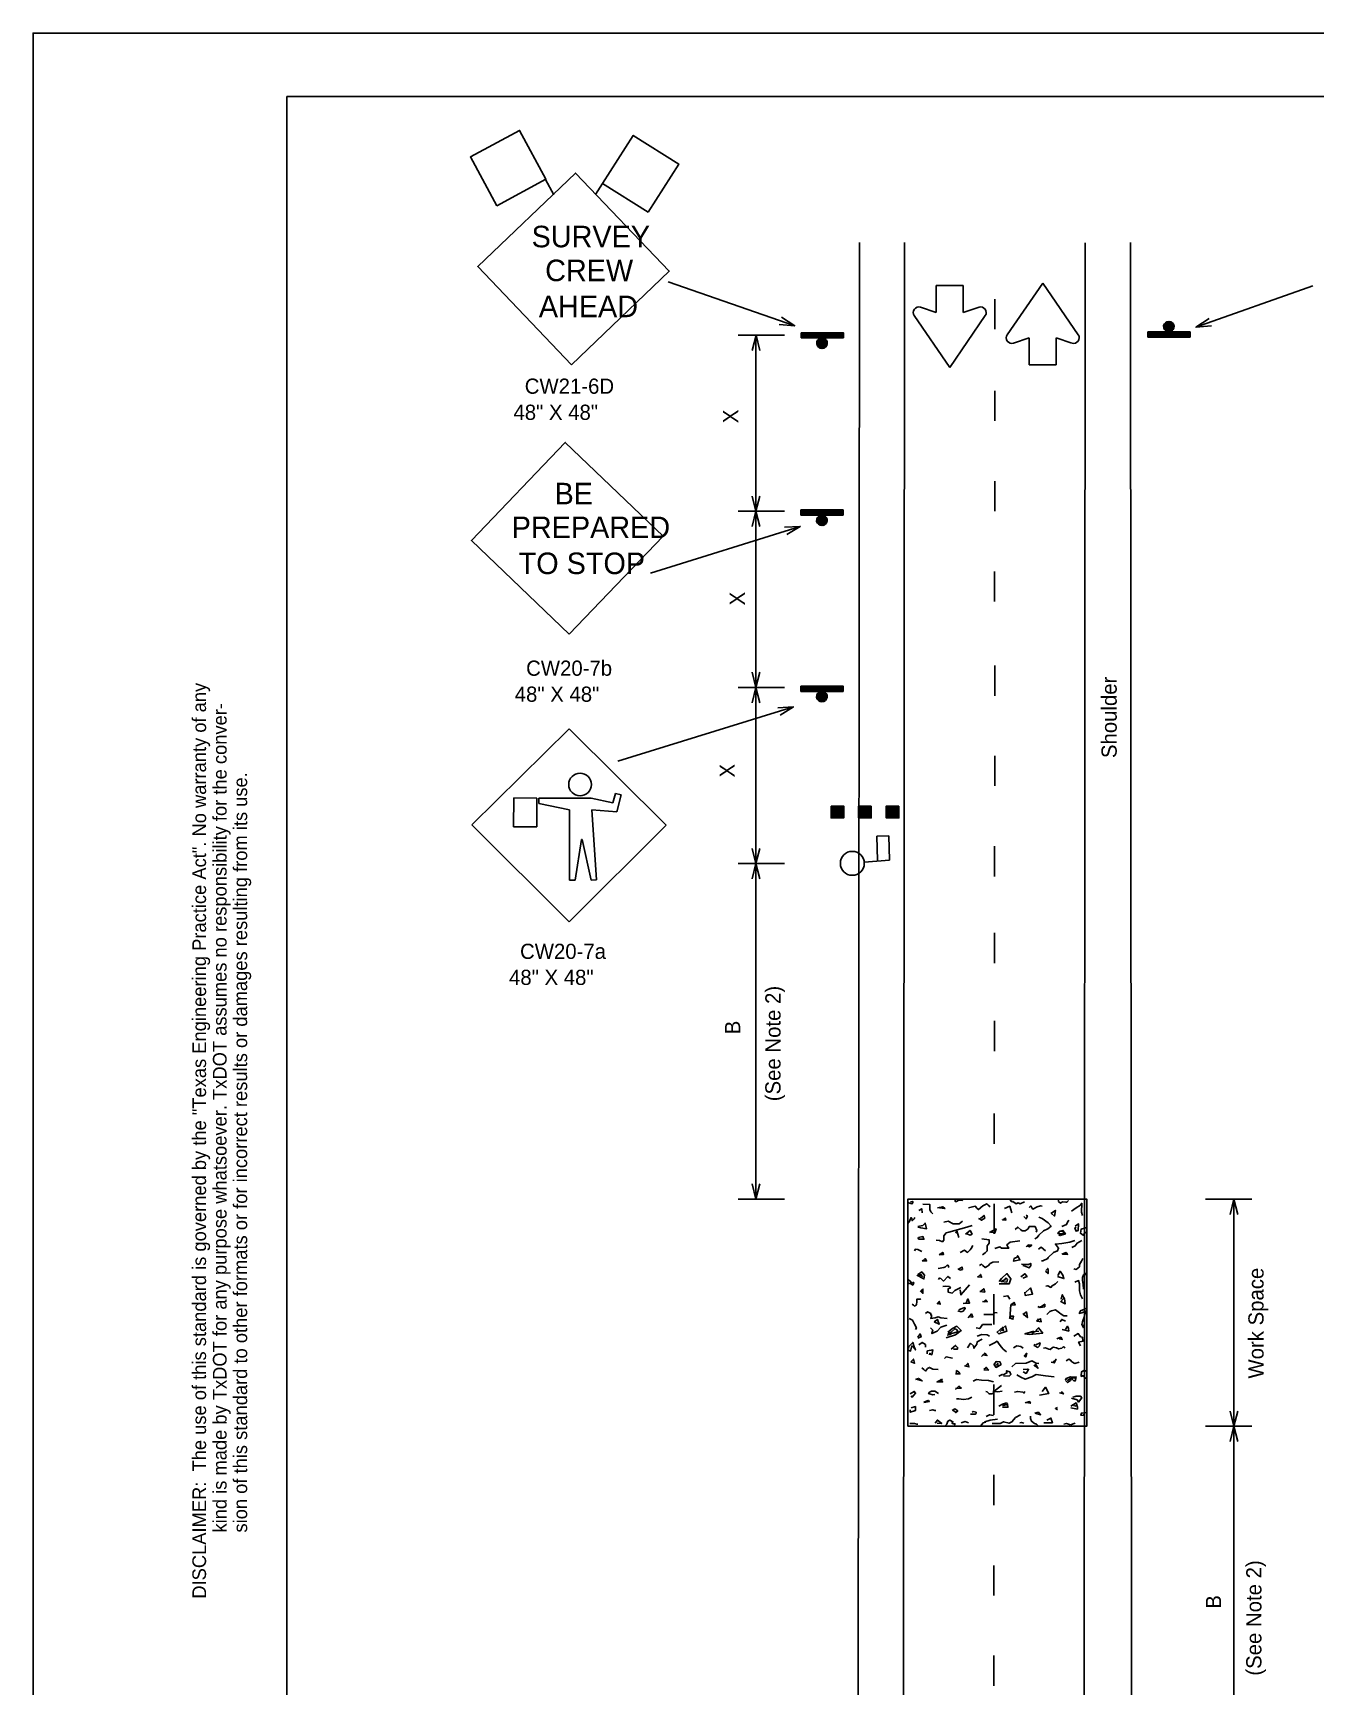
# Model space of a CAD drawing. Extents: x 0 to 29242, y 0 to 23092.
# Drawn here: x 0.15 to 10.26, y 9.17 to 22.21 of the extents above; entities that cross this region are included whole.
import ezdxf

# ---------------------------------------------------------------- set-up
doc = ezdxf.new("R2010")
doc.units = 0
doc.layers.add('D_BATCH_PLOT', color=7, linetype='Continuous')
doc.layers.add('Level 1', color=7, linetype='Continuous')

msp = doc.modelspace()

# ---------------------------------------------------------------- linework, layer by layer
at = {"layer": 'D_BATCH_PLOT'}
msp.add_lwpolyline([(0.146, 0.214), (34.146, 0.214), (34.146, 22.214), (0.146, 22.214)], close=True, dxfattribs=at)
at = {"layer": 'Level 1'}
for p, q in [((0.146, 0.214), (0.146, 22.214)), ((34.146, 22.214), (0.146, 22.214)), ((4.187, 21.06), (4.252, 20.939)), ((4.637, 21.028), (4.58, 20.942)), ((6.648, 3.661), (6.662, 20.562)), ((7.004, 3.661), (7.018, 20.562)), ((8.429, 3.66), (8.443, 20.561)), ((8.813, 3.66), (8.799, 20.562)), ((6.152, 19.906), (5.155, 20.252)), ((7.268, 20.225), (7.481, 20.225)), ((7.268, 20.225), (7.268, 20.012)), ((7.481, 20.225), (7.481, 20.012)), ((8.107, 20.243), (7.828, 19.835)), ((8.107, 20.243), (8.387, 19.835)), ((9.316, 19.895), (10.237, 20.22)), ((7.374, 19.578), (7.095, 19.986)), ((7.268, 20.012), (7.144, 20.052)), ((7.374, 19.578), (7.654, 19.986)), ((7.481, 20.012), (7.605, 20.052)), ((5.705, 19.832), (6.071, 19.832)), ((5.817, 19.712), (5.847, 19.832)), ((5.846, 18.443), (5.846, 19.832)), ((5.847, 19.832), (5.877, 19.712)), ((6.536, 19.851), (6.202, 19.851)), ((6.202, 19.851), (6.202, 19.81)), ((6.536, 19.81), (6.536, 19.851)), ((8.936, 19.817), (8.936, 19.859)), ((8.936, 19.859), (9.09, 19.859)), ((9.112, 19.859), (9.27, 19.859)), ((9.27, 19.859), (9.27, 19.817)), ((6.202, 19.81), (6.356, 19.81)), ((6.378, 19.81), (6.536, 19.81)), ((8, 19.81), (7.876, 19.77)), ((8, 19.597), (8, 19.81)), ((8.214, 19.81), (8.338, 19.77)), ((8.214, 19.597), (8.214, 19.81)), ((9.27, 19.817), (8.936, 19.817)), ((8.214, 19.597), (8, 19.597)), ((5.846, 18.443), (5.816, 18.563)), ((5.876, 18.563), (5.846, 18.443)), ((5.705, 18.443), (6.071, 18.443)), ((5.816, 18.323), (5.846, 18.443)), ((5.846, 18.443), (5.876, 18.323)), ((5.846, 17.054), (5.846, 18.443)), ((6.535, 18.454), (6.201, 18.454)), ((6.201, 18.454), (6.201, 18.412)), ((6.201, 18.412), (6.355, 18.412)), ((6.376, 18.412), (6.535, 18.412)), ((6.535, 18.412), (6.535, 18.454)), ((6.195, 18.324), (5.014, 17.955)), ((5.846, 17.054), (5.816, 17.174)), ((5.876, 17.174), (5.846, 17.054)), ((5.705, 17.054), (6.071, 17.054)), ((5.816, 16.934), (5.846, 17.054)), ((5.816, 16.934), (5.846, 17.054)), ((5.846, 17.054), (5.876, 16.934)), ((5.846, 15.665), (5.846, 17.054)), ((5.846, 17.054), (5.876, 16.934)), ((6.535, 17.065), (6.201, 17.065)), ((6.201, 17.065), (6.201, 17.023)), ((6.201, 17.023), (6.355, 17.023)), ((6.376, 17.023), (6.535, 17.023)), ((6.535, 17.023), (6.535, 17.065)), ((6.141, 16.9), (4.758, 16.474)), ((3.606, 15.971), (4.374, 16.727)), ((5.138, 15.967), (4.374, 16.727)), ((3.934, 15.955), (3.936, 16.183)), ((3.936, 16.183), (4.119, 16.182)), ((4.119, 16.182), (4.119, 15.955)), ((4.135, 16.182), (4.548, 16.181)), ((4.135, 16.138), (4.135, 16.182)), ((4.548, 16.181), (4.717, 16.144)), ((4.717, 16.144), (4.738, 16.219)), ((4.738, 16.219), (4.784, 16.208)), ((4.784, 16.208), (4.748, 16.072)), ((4.377, 16.09), (4.135, 16.138)), ((4.376, 15.535), (4.377, 16.09)), ((4.748, 16.072), (4.551, 16.089)), ((4.551, 16.089), (4.59, 15.536)), ((6.488, 16.069), (6.488, 16.056)), ((6.706, 16.069), (6.706, 16.056)), ((6.925, 16.069), (6.924, 16.056)), ((3.606, 15.971), (4.372, 15.205)), ((4.119, 15.955), (3.934, 15.955)), ((4.372, 15.205), (5.138, 15.967)), ((4.471, 15.855), (4.42, 15.535)), ((4.475, 15.855), (4.471, 15.855)), ((4.548, 15.535), (4.475, 15.855)), ((5.846, 15.665), (5.816, 15.785)), ((5.876, 15.785), (5.846, 15.665)), ((6.895, 15.883), (6.8, 15.88)), ((6.8, 15.88), (6.805, 15.69)), ((6.9, 15.693), (6.895, 15.883)), ((5.705, 15.665), (6.071, 15.665)), ((5.816, 15.545), (5.846, 15.665)), ((5.816, 15.545), (5.846, 15.665)), ((5.846, 13.019), (5.846, 15.665)), ((5.846, 15.665), (5.876, 15.545)), ((5.846, 15.665), (5.876, 15.545)), ((6.7, 15.675), (6.9, 15.692)), ((4.42, 15.535), (4.376, 15.535)), ((4.59, 15.536), (4.548, 15.535)), ((5.846, 13.019), (5.816, 13.139)), ((5.876, 13.139), (5.846, 13.019)), ((5.705, 13.019), (6.071, 13.019)), ((9.756, 13.019), (9.39, 13.019)), ((9.585, 12.899), (9.615, 13.019)), ((9.615, 11.228), (9.615, 13.019)), ((9.615, 13.019), (9.645, 12.899)), ((9.615, 11.228), (9.585, 11.348)), ((9.645, 11.348), (9.615, 11.228)), ((9.756, 11.228), (9.39, 11.228)), ((9.585, 11.108), (9.615, 11.228)), ((9.615, 11.228), (9.615, 8.368)), ((9.615, 11.228), (9.645, 11.108))]:
    msp.add_line(p, q, dxfattribs=at)
for points in [[(2.146, 21.714), (33.646, 21.714), (33.646, 0.714), (2.146, 0.714)], [(3.802, 20.853), (4.19, 21.062), (3.982, 21.447), (3.594, 21.238)], [(4.996, 20.801), (4.637, 21.028), (4.879, 21.408), (5.237, 21.181)], [(4.392, 19.599), (3.652, 20.373), (4.423, 21.111), (5.163, 20.337)], [(4.374, 17.474), (5.114, 18.248), (4.342, 18.986), (3.602, 18.212)], [(6.439, 16.118), (6.439, 16.025), (6.538, 16.025), (6.538, 16.118)], [(6.755, 16.118), (6.755, 16.025), (6.656, 16.025), (6.656, 16.118)], [(6.973, 16.118), (6.973, 16.025), (6.874, 16.025), (6.874, 16.118)], [(7.045, 11.228), (7.045, 13.019), (8.454, 13.019), (8.454, 11.228)]]:
    msp.add_lwpolyline(points, close=True, dxfattribs=at)
for points in [[(7.729, 19.88), (7.729, 20.117)], [(6.048, 19.973), (6.152, 19.906), (6.028, 19.917)], [(9.439, 19.906), (9.316, 19.895), (9.419, 19.963)], [(6.202, 19.85), (6.272, 19.81)], [(6.202, 19.842), (6.257, 19.81)], [(6.202, 19.833), (6.242, 19.81)], [(6.202, 19.824), (6.227, 19.81)], [(6.215, 19.851), (6.287, 19.81)], [(6.23, 19.851), (6.302, 19.81)], [(6.245, 19.851), (6.317, 19.81)], [(6.26, 19.851), (6.332, 19.81)], [(6.275, 19.851), (6.347, 19.81)], [(6.29, 19.851), (6.406, 19.784)], [(6.305, 19.851), (6.398, 19.798)], [(6.32, 19.851), (6.392, 19.81)], [(6.335, 19.851), (6.407, 19.81)], [(6.35, 19.851), (6.422, 19.81)], [(6.365, 19.851), (6.437, 19.81)], [(6.38, 19.851), (6.452, 19.81)], [(6.395, 19.851), (6.467, 19.81)], [(6.409, 19.851), (6.482, 19.81)], [(6.424, 19.851), (6.497, 19.81)], [(6.439, 19.851), (6.512, 19.81)], [(6.454, 19.851), (6.527, 19.81)], [(6.469, 19.851), (6.536, 19.813)], [(6.484, 19.851), (6.536, 19.822)], [(6.499, 19.851), (6.536, 19.83)], [(6.514, 19.851), (6.536, 19.839)], [(6.529, 19.851), (6.536, 19.848)], [(8.936, 19.818), (9.007, 19.859)], [(8.936, 19.827), (8.992, 19.859)], [(8.936, 19.835), (8.977, 19.859)], [(8.936, 19.844), (8.962, 19.859)], [(8.936, 19.853), (8.947, 19.859)], [(8.949, 19.817), (9.022, 19.859)], [(8.964, 19.817), (9.037, 19.859)], [(8.979, 19.817), (9.052, 19.859)], [(8.994, 19.817), (9.067, 19.859)], [(9.009, 19.817), (9.082, 19.859)], [(9.024, 19.817), (9.141, 19.884)], [(9.039, 19.817), (9.132, 19.871)], [(9.054, 19.817), (9.126, 19.859)], [(9.06, 19.898), (9.123, 19.935)], [(9.061, 19.907), (9.115, 19.938)], [(9.061, 19.89), (9.13, 19.93)], [(9.063, 19.883), (9.135, 19.924)], [(9.064, 19.918), (9.104, 19.941)], [(9.067, 19.876), (9.139, 19.918)], [(9.069, 19.817), (9.141, 19.859)], [(9.071, 19.87), (9.142, 19.911)], [(9.077, 19.865), (9.143, 19.903)], [(9.084, 19.817), (9.156, 19.859)], [(9.085, 19.861), (9.143, 19.894)], [(9.099, 19.817), (9.171, 19.859)], [(9.114, 19.817), (9.186, 19.859)], [(9.129, 19.817), (9.201, 19.859)], [(9.144, 19.817), (9.216, 19.859)], [(9.159, 19.817), (9.231, 19.859)], [(9.174, 19.817), (9.246, 19.859)], [(9.189, 19.817), (9.261, 19.859)], [(9.204, 19.817), (9.27, 19.855)], [(9.219, 19.817), (9.27, 19.847)], [(9.234, 19.817), (9.27, 19.838)], [(9.249, 19.817), (9.27, 19.829)], [(6.202, 19.816), (6.212, 19.81)], [(6.326, 19.77), (6.389, 19.734)], [(6.326, 19.761), (6.381, 19.73)], [(6.327, 19.778), (6.395, 19.739)], [(6.329, 19.786), (6.4, 19.744)], [(6.33, 19.75), (6.369, 19.728)], [(6.332, 19.792), (6.404, 19.751)], [(6.337, 19.798), (6.407, 19.758)], [(6.343, 19.803), (6.409, 19.765)], [(6.351, 19.808), (6.409, 19.774)], [(9.264, 19.817), (9.27, 19.821)], [(7.729, 19.156), (7.729, 19.394)], [(7.729, 18.444), (7.729, 18.681)], [(6.201, 18.453), (6.271, 18.412)], [(6.201, 18.444), (6.256, 18.412)], [(6.201, 18.435), (6.241, 18.412)], [(6.201, 18.427), (6.226, 18.412)], [(6.201, 18.418), (6.211, 18.412)], [(6.214, 18.454), (6.286, 18.412)], [(6.229, 18.454), (6.301, 18.412)], [(6.244, 18.454), (6.316, 18.412)], [(6.259, 18.454), (6.331, 18.412)], [(6.274, 18.454), (6.346, 18.412)], [(6.289, 18.454), (6.405, 18.387)], [(6.304, 18.454), (6.397, 18.4)], [(6.319, 18.454), (6.391, 18.412)], [(6.331, 18.395), (6.403, 18.353)], [(6.334, 18.454), (6.406, 18.412)], [(6.336, 18.4), (6.406, 18.36)], [(6.342, 18.406), (6.408, 18.368)], [(6.349, 18.454), (6.421, 18.412)], [(6.349, 18.41), (6.407, 18.376)], [(6.363, 18.454), (6.436, 18.412)], [(6.378, 18.454), (6.451, 18.412)], [(6.393, 18.454), (6.466, 18.412)], [(6.408, 18.454), (6.481, 18.412)], [(6.423, 18.454), (6.495, 18.412)], [(6.438, 18.454), (6.51, 18.412)], [(6.453, 18.454), (6.526, 18.412)], [(6.468, 18.454), (6.535, 18.415)], [(6.483, 18.454), (6.535, 18.424)], [(6.498, 18.454), (6.535, 18.433)], [(6.513, 18.454), (6.535, 18.441)], [(6.528, 18.454), (6.535, 18.45)], [(6.071, 18.317), (6.195, 18.324), (6.089, 18.259)], [(6.324, 18.372), (6.388, 18.336)], [(6.325, 18.381), (6.394, 18.341)], [(6.325, 18.363), (6.379, 18.332)], [(6.328, 18.388), (6.399, 18.347)], [(6.329, 18.353), (6.368, 18.33)], [(7.728, 17.731), (7.728, 17.969)], [(7.729, 16.989), (7.729, 17.227)], [(6.201, 17.064), (6.271, 17.023)], [(6.201, 17.055), (6.256, 17.023)], [(6.201, 17.046), (6.241, 17.023)], [(6.201, 17.038), (6.226, 17.023)], [(6.201, 17.029), (6.211, 17.023)], [(6.214, 17.065), (6.286, 17.023)], [(6.229, 17.065), (6.301, 17.023)], [(6.244, 17.065), (6.316, 17.023)], [(6.259, 17.065), (6.331, 17.023)], [(6.274, 17.065), (6.346, 17.023)], [(6.289, 17.065), (6.405, 16.998)], [(6.304, 17.065), (6.397, 17.011)], [(6.319, 17.065), (6.391, 17.023)], [(6.324, 16.983), (6.388, 16.947)], [(6.325, 16.992), (6.394, 16.952)], [(6.325, 16.974), (6.379, 16.943)], [(6.328, 16.999), (6.399, 16.958)], [(6.329, 16.964), (6.368, 16.941)], [(6.331, 17.006), (6.403, 16.964)], [(6.334, 17.065), (6.406, 17.023)], [(6.336, 17.011), (6.406, 16.971)], [(6.342, 17.017), (6.408, 16.979)], [(6.349, 17.065), (6.421, 17.023)], [(6.349, 17.021), (6.407, 16.987)], [(6.363, 17.065), (6.436, 17.023)], [(6.378, 17.065), (6.451, 17.023)], [(6.393, 17.065), (6.466, 17.023)], [(6.408, 17.065), (6.481, 17.023)], [(6.423, 17.065), (6.495, 17.023)], [(6.438, 17.065), (6.51, 17.023)], [(6.453, 17.065), (6.526, 17.023)], [(6.468, 17.065), (6.535, 17.026)], [(6.483, 17.065), (6.535, 17.035)], [(6.498, 17.065), (6.535, 17.044)], [(6.513, 17.065), (6.535, 17.052)], [(6.528, 17.065), (6.535, 17.061)], [(6.018, 16.893), (6.141, 16.9), (6.036, 16.836)], [(7.729, 16.277), (7.729, 16.514)], [(6.439, 16.115), (6.491, 16.025)], [(6.439, 16.096), (6.48, 16.025)], [(6.439, 16.077), (6.469, 16.025)], [(6.439, 16.058), (6.458, 16.025)], [(6.449, 16.118), (6.502, 16.025)], [(6.46, 16.118), (6.513, 16.025)], [(6.47, 16.118), (6.524, 16.025)], [(6.481, 16.118), (6.535, 16.025)], [(6.492, 16.118), (6.538, 16.039)], [(6.503, 16.118), (6.538, 16.058)], [(6.514, 16.118), (6.538, 16.077)], [(6.525, 16.118), (6.538, 16.096)], [(6.536, 16.118), (6.538, 16.115)], [(6.658, 16.118), (6.656, 16.115)], [(6.669, 16.118), (6.656, 16.096)], [(6.68, 16.118), (6.656, 16.077)], [(6.691, 16.118), (6.656, 16.058)], [(6.702, 16.118), (6.656, 16.039)], [(6.713, 16.118), (6.659, 16.025)], [(6.724, 16.118), (6.67, 16.025)], [(6.735, 16.118), (6.681, 16.025)], [(6.746, 16.118), (6.692, 16.025)], [(6.755, 16.115), (6.703, 16.025)], [(6.755, 16.096), (6.714, 16.025)], [(6.755, 16.077), (6.725, 16.025)], [(6.755, 16.058), (6.736, 16.025)], [(6.876, 16.118), (6.874, 16.115)], [(6.887, 16.118), (6.874, 16.096)], [(6.898, 16.118), (6.874, 16.077)], [(6.909, 16.118), (6.874, 16.058)], [(6.92, 16.118), (6.874, 16.039)], [(6.931, 16.118), (6.877, 16.025)], [(6.942, 16.118), (6.888, 16.025)], [(6.953, 16.118), (6.899, 16.025)], [(6.964, 16.118), (6.91, 16.025)], [(6.973, 16.115), (6.921, 16.025)], [(6.973, 16.096), (6.932, 16.025)], [(6.973, 16.077), (6.943, 16.025)], [(6.973, 16.058), (6.954, 16.025)], [(6.439, 16.039), (6.447, 16.025)], [(6.755, 16.039), (6.747, 16.025)], [(6.973, 16.039), (6.965, 16.025)], [(7.728, 15.564), (7.728, 15.802)], [(7.726, 14.881), (7.726, 15.119)], [(7.726, 14.187), (7.726, 14.425)], [(7.724, 13.456), (7.725, 13.694)], [(7.049, 12.99), (7.077, 12.981), (7.083, 12.994), (7.083, 13.001), (7.066, 12.997)], [(7.131, 12.93), (7.154, 12.943), (7.157, 12.91)], [(7.24, 12.903), (7.226, 12.919), (7.217, 12.937), (7.217, 12.97), (7.217, 12.977), (7.163, 12.979)], [(7.277, 12.95), (7.319, 12.959), (7.336, 12.945), (7.294, 12.95)], [(7.416, 13.017), (7.416, 13.001), (7.428, 13.001), (7.434, 13.003), (7.442, 13.01), (7.471, 13.008), (7.479, 13.017)], [(7.522, 12.95), (7.576, 12.963), (7.591, 12.945), (7.602, 12.937), (7.636, 12.965), (7.668, 12.983), (7.676, 12.972), (7.693, 12.957)], [(7.724, 12.744), (7.724, 12.981)], [(7.805, 12.945), (7.847, 12.963), (7.864, 12.912)], [(7.847, 13.017), (7.865, 12.997), (7.873, 13.001), (7.899, 12.983), (7.913, 12.99), (7.93, 12.983), (7.965, 12.997)], [(8.001, 12.952), (8.013, 12.965), (8.021, 12.95), (8.03, 12.939), (8.064, 12.959), (8.09, 12.965), (8.104, 12.963)], [(8.172, 12.905), (8.207, 12.93), (8.201, 12.885), (8.176, 12.905)], [(8.23, 13.021), (8.233, 13.001), (8.247, 12.988), (8.264, 12.997), (8.29, 12.994), (8.298, 12.994), (8.31, 13.008)], [(8.335, 12.923), (8.372, 12.95), (8.404, 12.972), (8.415, 12.986), (8.412, 12.917), (8.421, 12.89)], [(7.043, 12.823), (7.049, 12.834), (7.06, 12.848), (7.06, 12.85), (7.069, 12.874), (7.074, 12.868), (7.077, 12.848), (7.094, 12.863), (7.1, 12.874)], [(7.123, 12.803), (7.163, 12.812), (7.18, 12.83), (7.191, 12.785), (7.146, 12.792), (7.123, 12.797)], [(7.268, 12.696), (7.294, 12.692), (7.316, 12.683), (7.328, 12.696), (7.328, 12.73), (7.345, 12.752), (7.368, 12.759), (7.508, 12.799), (7.508, 12.797), (7.551, 12.81)], [(7.328, 12.837), (7.362, 12.845), (7.402, 12.823), (7.448, 12.825), (7.474, 12.845)], [(7.616, 12.865), (7.645, 12.89), (7.65, 12.87), (7.625, 12.852), (7.608, 12.863), (7.602, 12.865)], [(7.688, 12.757), (7.739, 12.785), (7.73, 12.752), (7.702, 12.759)], [(7.796, 12.859), (7.813, 12.87), (7.816, 12.852), (7.79, 12.856), (7.79, 12.859)], [(7.89, 12.779), (7.91, 12.799), (7.936, 12.777), (7.944, 12.77), (7.97, 12.77), (7.993, 12.785), (8.001, 12.803), (8.047, 12.803), (8.061, 12.772), (8.056, 12.759)], [(7.959, 12.883), (7.976, 12.863), (7.987, 12.885), (7.976, 12.892)], [(8.044, 12.705), (8.064, 12.716), (8.078, 12.736), (8.113, 12.77), (8.147, 12.785), (8.173, 12.805), (8.15, 12.832), (8.104, 12.865), (8.078, 12.876)], [(8.258, 12.803), (8.295, 12.819), (8.304, 12.837), (8.312, 12.852)], [(8.364, 12.805), (8.39, 12.823), (8.387, 12.772), (8.37, 12.765), (8.361, 12.79), (8.37, 12.799)], [(8.455, 12.794), (8.41, 12.781), (8.404, 12.75), (8.427, 12.734), (8.447, 12.761)], [(7.128, 12.716), (7.163, 12.723), (7.171, 12.703), (7.131, 12.703), (7.123, 12.716)], [(7.422, 12.75), (7.431, 12.77), (7.445, 12.716)], [(7.456, 12.597), (7.491, 12.616), (7.513, 12.599), (7.534, 12.619), (7.542, 12.63), (7.556, 12.652)], [(7.499, 12.743), (7.534, 12.772), (7.551, 12.743), (7.534, 12.736), (7.508, 12.745)], [(7.628, 12.705), (7.685, 12.699), (7.685, 12.672), (7.67, 12.65), (7.67, 12.61), (7.654, 12.596), (7.633, 12.579)], [(7.73, 12.63), (7.77, 12.643), (7.782, 12.632), (7.839, 12.632), (7.833, 12.643), (7.825, 12.659), (7.85, 12.679), (7.927, 12.69)], [(7.976, 12.643), (7.993, 12.659), (8.021, 12.656), (8.004, 12.643), (7.984, 12.65)], [(8.098, 12.532), (8.107, 12.532), (8.147, 12.552), (8.15, 12.559), (8.193, 12.599), (8.224, 12.61), (8.233, 12.632), (8.207, 12.665), (8.258, 12.67), (8.321, 12.679), (8.361, 12.692)], [(8.224, 12.745), (8.244, 12.765), (8.267, 12.772), (8.287, 12.745), (8.244, 12.732), (8.233, 12.739)], [(8.25, 12.743), (8.227, 12.752), (8.241, 12.765), (8.267, 12.763), (8.284, 12.75), (8.244, 12.745)], [(8.338, 12.637), (8.364, 12.65), (8.378, 12.672), (8.415, 12.692)], [(7.097, 12.61), (7.105, 12.625), (7.123, 12.623), (7.154, 12.605)], [(7.157, 12.53), (7.18, 12.55), (7.191, 12.532), (7.165, 12.532), (7.157, 12.532)], [(7.291, 12.579), (7.319, 12.599), (7.325, 12.583), (7.291, 12.583)], [(7.61, 12.496), (7.625, 12.505), (7.636, 12.496), (7.653, 12.479), (7.676, 12.492), (7.693, 12.51), (7.713, 12.523), (7.762, 12.525)], [(7.902, 12.559), (7.91, 12.572), (7.927, 12.539), (7.876, 12.53), (7.882, 12.55), (7.91, 12.563)], [(8.073, 12.625), (8.096, 12.639), (8.13, 12.612)], [(8.258, 12.585), (8.292, 12.599), (8.304, 12.583), (8.267, 12.585)], [(8.353, 12.47), (8.37, 12.465), (8.398, 12.485), (8.398, 12.503), (8.412, 12.53), (8.424, 12.55)], [(7.123, 12.425), (7.154, 12.445), (7.174, 12.419), (7.171, 12.39), (7.114, 12.419)], [(7.128, 12.416), (7.148, 12.425), (7.157, 12.41), (7.148, 12.416), (7.131, 12.419)], [(7.282, 12.472), (7.328, 12.479), (7.342, 12.485), (7.345, 12.49), (7.354, 12.499), (7.362, 12.496), (7.368, 12.479)], [(7.285, 12.385), (7.291, 12.396), (7.303, 12.392), (7.32, 12.376), (7.325, 12.372), (7.36, 12.41), (7.38, 12.392)], [(7.439, 12.465), (7.471, 12.483), (7.474, 12.465), (7.456, 12.459), (7.448, 12.47)], [(7.593, 12.403), (7.616, 12.425), (7.625, 12.403), (7.593, 12.405)], [(7.765, 12.37), (7.782, 12.392), (7.825, 12.432), (7.856, 12.39), (7.842, 12.35), (7.765, 12.352)], [(7.805, 12.376), (7.813, 12.392), (7.816, 12.396), (7.83, 12.385), (7.825, 12.365), (7.779, 12.37), (7.805, 12.383)], [(7.936, 12.405), (7.967, 12.43), (7.984, 12.41), (7.95, 12.396)], [(7.95, 12.496), (7.962, 12.492), (8.001, 12.476), (8.013, 12.496), (8.013, 12.512), (7.996, 12.503), (7.97, 12.503), (7.941, 12.505)], [(8.133, 12.457), (8.147, 12.472), (8.15, 12.459), (8.15, 12.432), (8.13, 12.45)], [(8.227, 12.416), (8.244, 12.45), (8.267, 12.419), (8.275, 12.392), (8.224, 12.41)], [(8.455, 12.414), (8.444, 12.436), (8.429, 12.421), (8.421, 12.401), (8.421, 12.376), (8.427, 12.347), (8.429, 12.31)], [(7.049, 12.383), (7.066, 12.37), (7.074, 12.354), (7.086, 12.363), (7.091, 12.356), (7.083, 12.341), (7.066, 12.354), (7.051, 12.356), (7.049, 12.347)], [(7.146, 12.29), (7.163, 12.31), (7.163, 12.276), (7.14, 12.296)], [(7.319, 12.33), (7.342, 12.332), (7.371, 12.33), (7.379, 12.319), (7.362, 12.312), (7.362, 12.285), (7.394, 12.278), (7.414, 12.299), (7.462, 12.323)], [(7.456, 12.303), (7.462, 12.263), (7.531, 12.343)], [(7.616, 12.29), (7.642, 12.312), (7.65, 12.285), (7.611, 12.29)], [(7.723, 12.031), (7.723, 12.269)], [(7.967, 12.278), (8.01, 12.319), (8.027, 12.27), (7.97, 12.259), (7.967, 12.285)], [(8.133, 12.332), (8.147, 12.336), (8.172, 12.323), (8.181, 12.336), (8.207, 12.35), (8.227, 12.37)], [(8.253, 12.23), (8.261, 12.265), (8.278, 12.232), (8.284, 12.192), (8.249, 12.212), (8.275, 12.238)], [(8.361, 12.365), (8.39, 12.376), (8.398, 12.352), (8.398, 12.323), (8.398, 12.296), (8.406, 12.263), (8.421, 12.232)], [(7.077, 12.19), (7.088, 12.183), (7.097, 12.176), (7.111, 12.185), (7.114, 12.212), (7.114, 12.23), (7.14, 12.23), (7.146, 12.232)], [(7.182, 12.116), (7.2, 12.13), (7.225, 12.118), (7.225, 12.105), (7.231, 12.105), (7.231, 12.092), (7.225, 12.078), (7.26, 12.083), (7.282, 12.09), (7.303, 12.083), (7.354, 12.078)], [(7.274, 12.19), (7.291, 12.212), (7.299, 12.19), (7.277, 12.196)], [(7.439, 12.139), (7.465, 12.13), (7.479, 12.136), (7.496, 12.156), (7.491, 12.163), (7.445, 12.145)], [(7.505, 12.199), (7.517, 12.232), (7.531, 12.199), (7.479, 12.196)], [(7.642, 12.21), (7.659, 12.223), (7.67, 12.21), (7.633, 12.212)], [(7.799, 12.25), (7.833, 12.256), (7.847, 12.23)], [(7.842, 12.083), (7.873, 12.072), (7.876, 12.096), (7.859, 12.096), (7.847, 12.078), (7.856, 12.185), (7.882, 12.205), (7.89, 12.183), (7.859, 12.185)], [(7.95, 12.11), (7.979, 12.13), (7.987, 12.085), (7.959, 12.11)], [(8.073, 12.163), (8.098, 12.172), (8.124, 12.19), (8.124, 12.17), (8.087, 12.163), (8.07, 12.172)], [(8.141, 12.11), (8.164, 12.132), (8.176, 12.139), (8.207, 12.145), (8.241, 12.123), (8.253, 12.112), (8.275, 12.098), (8.301, 12.098)], [(8.455, 12.159), (8.404, 12.138), (8.395, 12.118), (8.415, 12.123), (8.447, 12.136), (8.441, 12.116), (8.438, 12.096), (8.421, 12.052), (8.415, 12.029), (8.424, 12.016), (8.429, 12.005), (8.438, 12.043), (8.438, 12.058)], [(7.054, 12.078), (7.08, 12.065), (7.097, 12.032), (7.111, 12.003), (7.103, 11.99)], [(7.223, 12.005), (7.24, 11.985), (7.234, 11.963), (7.234, 11.958), (7.274, 11.978), (7.303, 12.01), (7.351, 12.025)], [(7.251, 12.052), (7.277, 12.07), (7.291, 12.032), (7.251, 12.052)], [(7.359, 11.97), (7.397, 11.999), (7.431, 12.016), (7.465, 11.983), (7.42, 11.95), (7.345, 11.925)], [(7.519, 12.083), (7.545, 12.114), (7.556, 12.087), (7.537, 12.09)], [(7.582, 12.005), (7.611, 11.998), (7.633, 12.029), (7.676, 12.029), (7.705, 12.029)], [(7.642, 12.11), (7.693, 12.11), (7.719, 12.11), (7.727, 12.125), (7.748, 12.123)], [(7.79, 11.999), (7.813, 12.019), (7.825, 11.978), (7.762, 11.956), (7.748, 11.97), (7.796, 12.012)], [(8.053, 11.983), (8.073, 12.005), (8.096, 11.978), (8.107, 11.963), (8.004, 11.952), (7.967, 11.956), (8.036, 11.978)], [(8.064, 12.063), (8.09, 12.076), (8.096, 12.052), (8.061, 12.056), (8.073, 12.076)], [(8.244, 12.052), (8.258, 12.07), (8.287, 12.056)], [(8.287, 11.992), (8.304, 12.016), (8.31, 11.998), (8.312, 11.978), (8.261, 11.99)], [(7.043, 11.83), (7.066, 11.821), (7.074, 11.861), (7.103, 11.83), (7.094, 11.854), (7.083, 11.889), (7.051, 11.856), (7.049, 11.841)], [(7.123, 11.93), (7.14, 11.956), (7.148, 11.932), (7.123, 11.923)], [(7.131, 11.869), (7.157, 11.889), (7.182, 11.872), (7.182, 11.852)], [(7.36, 11.956), (7.385, 11.97), (7.414, 11.996), (7.428, 11.99), (7.437, 11.978), (7.437, 11.972), (7.388, 11.958), (7.377, 11.952), (7.354, 11.945)], [(7.514, 11.847), (7.539, 11.883), (7.562, 11.861), (7.565, 11.843), (7.588, 11.876), (7.591, 11.894), (7.631, 11.914)], [(7.591, 11.938), (7.628, 11.952), (7.67, 11.95), (7.688, 11.938)], [(7.685, 11.865), (7.727, 11.885), (7.748, 11.898), (7.765, 11.876), (7.782, 11.852), (7.796, 11.836), (7.821, 11.816)], [(7.773, 11.976), (7.788, 11.992), (7.79, 11.996), (7.796, 11.996), (7.799, 11.985), (7.799, 11.983), (7.788, 11.985)], [(8.021, 11.958), (8.039, 11.972), (8.061, 11.978), (8.064, 11.978), (8.078, 11.976)], [(8.053, 11.869), (8.087, 11.885), (8.082, 11.863), (8.07, 11.849), (8.039, 11.865), (8.044, 11.876)], [(8.218, 11.916), (8.249, 11.93), (8.261, 11.912), (8.236, 11.918)], [(8.353, 11.938), (8.387, 11.958), (8.406, 11.932), (8.421, 11.93), (8.424, 11.898), (8.39, 11.892), (8.406, 11.863)], [(7.068, 11.736), (7.088, 11.758), (7.097, 11.725), (7.068, 11.736)], [(7.214, 11.792), (7.217, 11.803), (7.223, 11.796), (7.234, 11.792), (7.242, 11.83), (7.2, 11.823), (7.197, 11.818), (7.197, 11.803), (7.197, 11.798)], [(7.334, 11.763), (7.345, 11.776), (7.397, 11.765)], [(7.385, 11.836), (7.42, 11.865), (7.436, 11.849), (7.436, 11.836), (7.405, 11.836)], [(7.625, 11.778), (7.65, 11.805), (7.668, 11.785), (7.633, 11.79)], [(7.722, 11.712), (7.739, 11.738), (7.77, 11.736), (7.779, 11.716), (7.739, 11.692), (7.731, 11.703), (7.722, 11.712)], [(7.864, 11.696), (7.893, 11.723), (7.976, 11.725), (8.021, 11.743), (8.056, 11.725), (8.078, 11.723)], [(7.876, 11.845), (7.902, 11.863), (7.936, 11.856), (7.953, 11.843)], [(7.965, 11.783), (7.982, 11.803), (7.973, 11.774), (7.965, 11.781), (7.965, 11.783)], [(8.113, 11.843), (8.13, 11.845), (8.155, 11.836), (8.167, 11.832), (8.181, 11.845), (8.19, 11.852), (8.215, 11.845), (8.233, 11.838), (8.258, 11.843), (8.27, 11.856), (8.275, 11.852), (8.284, 11.845)], [(8.187, 11.734), (8.213, 11.756), (8.198, 11.727), (8.173, 11.734)], [(8.292, 11.743), (8.312, 11.756), (8.327, 11.75), (8.338, 11.736), (8.361, 11.723), (8.395, 11.732)], [(7.154, 11.689), (7.171, 11.676), (7.182, 11.663), (7.2, 11.683), (7.214, 11.692), (7.242, 11.678), (7.282, 11.676)], [(7.425, 11.636), (7.428, 11.667), (7.445, 11.654), (7.454, 11.641), (7.425, 11.641)], [(7.499, 11.703), (7.516, 11.723), (7.525, 11.696), (7.491, 11.705)], [(7.642, 11.676), (7.662, 11.692), (7.679, 11.669), (7.642, 11.672)], [(7.745, 11.712), (7.753, 11.723), (7.753, 11.716), (7.753, 11.709), (7.736, 11.712)], [(7.762, 11.623), (7.788, 11.636), (7.796, 11.632), (7.825, 11.649), (7.822, 11.665), (7.847, 11.656), (7.856, 11.636), (7.842, 11.623), (7.799, 11.625)], [(7.902, 11.632), (7.936, 11.616), (7.97, 11.598), (8.021, 11.618), (8.056, 11.636), (8.13, 11.625), (8.198, 11.618)], [(7.953, 11.658), (7.976, 11.645), (7.996, 11.676), (7.987, 11.678), (7.953, 11.676)], [(8.038, 11.705), (8.053, 11.716), (8.07, 11.685), (8.07, 11.689), (8.044, 11.703)], [(8.287, 11.589), (8.304, 11.572), (8.327, 11.589), (8.335, 11.605), (8.353, 11.585), (8.364, 11.585), (8.372, 11.616), (8.327, 11.618), (8.292, 11.605), (8.287, 11.592)], [(8.301, 11.589), (8.33, 11.605), (8.361, 11.609)], [(8.453, 11.66), (8.438, 11.669), (8.412, 11.656), (8.41, 11.627), (8.412, 11.621), (8.427, 11.627), (8.438, 11.614), (8.447, 11.603)], [(7.063, 11.483), (7.094, 11.503), (7.105, 11.489), (7.077, 11.456), (7.071, 11.469)], [(7.105, 11.596), (7.128, 11.605), (7.157, 11.585), (7.111, 11.598)], [(7.285, 11.485), (7.257, 11.505), (7.231, 11.505), (7.214, 11.496), (7.208, 11.485), (7.242, 11.476), (7.257, 11.478)], [(7.299, 11.596), (7.319, 11.578), (7.274, 11.578), (7.316, 11.598)], [(7.42, 11.518), (7.445, 11.543), (7.465, 11.529), (7.42, 11.525)], [(7.559, 11.583), (7.585, 11.596), (7.625, 11.592), (7.679, 11.589), (7.719, 11.578)], [(7.659, 11.503), (7.67, 11.498), (7.685, 11.483), (7.71, 11.483), (7.736, 11.512), (7.782, 11.549)], [(7.713, 11.503), (7.753, 11.498), (7.787, 11.505)], [(7.723, 11.319), (7.723, 11.556)], [(7.884, 11.496), (7.91, 11.503), (7.95, 11.496), (7.959, 11.489), (7.967, 11.503)], [(8.104, 11.503), (8.13, 11.536), (8.155, 11.485), (8.081, 11.472)], [(8.253, 11.489), (8.258, 11.498), (8.27, 11.483), (8.241, 11.492)], [(7.063, 11.358), (7.063, 11.338), (7.103, 11.352), (7.103, 11.383), (7.071, 11.372)], [(7.171, 11.418), (7.205, 11.432), (7.214, 11.423), (7.171, 11.416)], [(7.214, 11.352), (7.24, 11.358), (7.257, 11.352), (7.265, 11.352)], [(7.394, 11.352), (7.414, 11.365), (7.437, 11.349), (7.422, 11.336), (7.403, 11.352), (7.405, 11.358)], [(7.428, 11.443), (7.445, 11.443), (7.482, 11.438), (7.522, 11.443), (7.548, 11.456)], [(7.762, 11.385), (7.79, 11.403), (7.821, 11.412), (7.83, 11.403), (7.833, 11.378), (7.79, 11.378)], [(7.79, 11.389), (7.807, 11.403), (7.822, 11.396), (7.796, 11.392)], [(7.97, 11.412), (8.004, 11.423), (8.01, 11.409), (7.976, 11.416)], [(8.224, 11.356), (8.207, 11.369), (8.224, 11.376)], [(8.33, 11.385), (8.37, 11.412), (8.381, 11.378), (8.381, 11.363), (8.33, 11.372)], [(8.335, 11.449), (8.378, 11.436), (8.39, 11.418), (8.415, 11.452), (8.406, 11.465), (8.372, 11.465), (8.364, 11.463), (8.344, 11.456)], [(8.37, 11.385), (8.355, 11.392), (8.355, 11.385)], [(7.06, 11.249), (7.097, 11.249), (7.114, 11.245), (7.123, 11.243)], [(7.26, 11.252), (7.277, 11.276), (7.311, 11.249), (7.274, 11.252)], [(7.34, 11.234), (7.351, 11.243), (7.36, 11.267), (7.374, 11.276), (7.399, 11.263), (7.394, 11.256), (7.394, 11.249), (7.416, 11.247), (7.408, 11.236)], [(7.465, 11.256), (7.496, 11.265), (7.522, 11.256)], [(7.539, 11.323), (7.574, 11.323), (7.582, 11.329), (7.582, 11.338), (7.559, 11.343), (7.551, 11.338)], [(7.616, 11.229), (7.639, 11.254), (7.656, 11.26), (7.651, 11.263), (7.693, 11.276), (7.75, 11.283)], [(7.662, 11.305), (7.688, 11.318), (7.719, 11.312)], [(7.71, 11.249), (7.773, 11.249), (7.799, 11.263), (7.842, 11.252), (7.864, 11.263), (7.893, 11.298), (7.933, 11.318)], [(7.927, 11.256), (7.941, 11.258), (7.959, 11.252)], [(8.07, 11.234), (8.059, 11.243), (8.042, 11.249), (8.019, 11.267), (8.01, 11.289), (8.01, 11.307)], [(8.044, 11.332), (8.073, 11.338), (8.09, 11.318), (8.047, 11.332)], [(8.141, 11.276), (8.172, 11.292), (8.184, 11.256), (8.115, 11.256)], [(8.275, 11.243), (8.295, 11.249), (8.327, 11.238), (8.364, 11.252)], [(8.455, 11.336), (8.412, 11.332), (8.407, 11.316), (8.432, 11.312), (8.432, 11.323)], [(7.722, 10.606), (7.722, 10.844)], [(7.722, 9.894), (7.722, 10.131)], [(7.721, 9.181), (7.721, 9.419)]]:
    msp.add_lwpolyline(points, dxfattribs=at)
for centre, radius in [((4.459, 16.289), 0.0893), ((6.606, 15.667), 0.0944)]:
    msp.add_circle(centre, radius, dxfattribs=at)
for centre, radius, start, end in [((7.13, 20.011), 0.0433, 72.1824, 214.4455), ((7.619, 20.011), 0.0433, 325.5546, 107.8176), ((7.863, 19.811), 0.0433, 145.5546, 287.8176), ((8.352, 19.811), 0.0433, 252.1824, 34.4455), ((9.102, 19.899), 0.0417, 284.5051, 254.7774), ((6.367, 19.769), 0.0417, 105.2226, 75.4949), ((6.366, 18.372), 0.0417, 105.2226, 75.4949), ((6.366, 16.983), 0.0417, 105.2226, 75.4949)]:
    msp.add_arc(centre, radius, start, end, dxfattribs=at)

# ---------------------------------------------------------------- texts
for s, height, p in [('SURVEY', 0.1698, (4.077, 20.525)), ('CREW', 0.1698, (4.184, 20.258)), ('AHEAD', 0.1698, (4.134, 19.974)), ('CW21-6D', 0.12, (4.023, 19.37)), ('48" X 48"', 0.12, (3.934, 19.164)), ('BE', 0.1698, (4.258, 18.498)), ('PREPARED', 0.1698, (3.92, 18.232)), ('TO STOP', 0.1698, (3.975, 17.948)), ('CW20-7b', 0.12, (4.034, 17.146)), ('48" X 48"', 0.12, (3.944, 16.941)), ('CW20-7a', 0.12, (3.986, 14.913)), ('48" X 48"', 0.12, (3.899, 14.708))]:
    msp.add_text(s, height=height, dxfattribs=at).set_placement(p)
for s, height, p in [('X', 0.12, (5.706, 19.138)), ('X', 0.12, (5.759, 17.701)), ('DISCLAIMER:  The use of this standard is governed by the "Texas Engineering Practice Act". No warranty of any ', 0.108, (1.51, 9.868)), ('Shoulder', 0.12, (8.691, 16.497)), ('             kind is made by TxDOT for any purpose whatsoever. TxDOT assumes no responsibility for the conver-', 0.108, (1.672, 9.868)), ('X', 0.12, (5.679, 16.344)), ('             sion of this standard to other formats or for incorrect results or damages resulting from its use.', 0.108, (1.834, 9.868)), ('(See Note 2)', 0.12, (6.04, 13.791)), ('B', 0.12, (5.722, 14.319)), ('Work Space', 0.12, (9.849, 11.604)), ('(See Note 2)', 0.12, (9.832, 9.261)), ('B', 0.12, (9.514, 9.789))]:
    msp.add_text(s, height=height, rotation=90, dxfattribs=at).set_placement(p)

doc.saveas('drawing.dxf')
